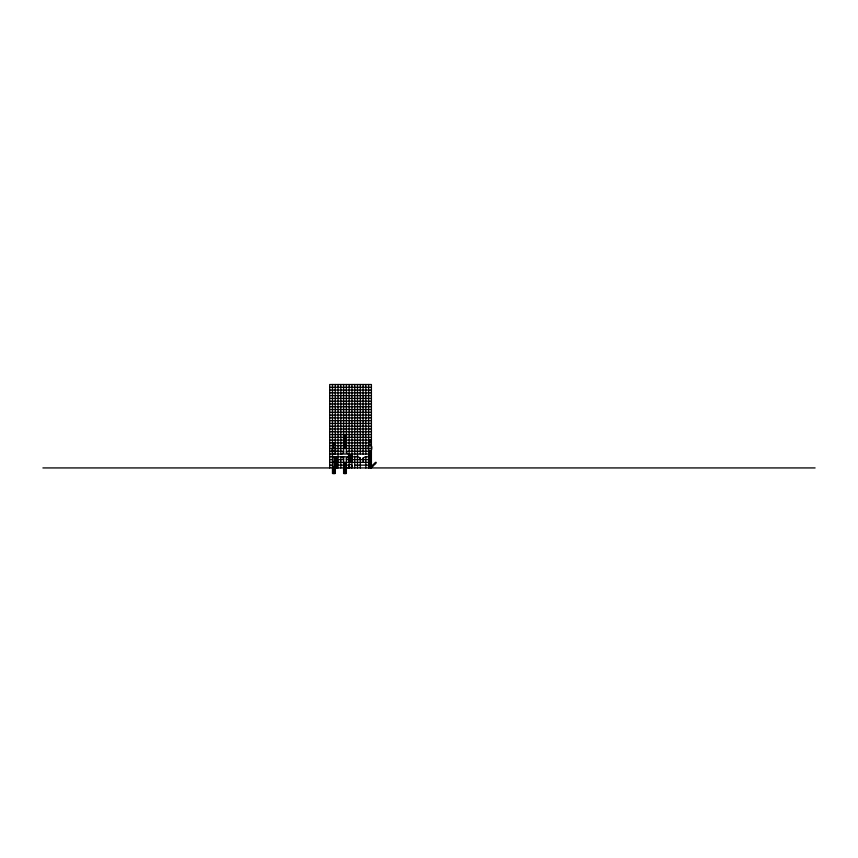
<?xml version="1.0" encoding="UTF-8"?>
<svg xmlns="http://www.w3.org/2000/svg" width="858" height="858" viewBox="0 0 858 858"><rect width="100%" height="100%" fill="white"/><g stroke="black" fill="none" stroke-linecap="round" stroke-linejoin="round"><path stroke-width="1.29" d="M332.893 451.244L333.869 450.268L334.834 451.244M332.475 445.688L333.869 442.9L335.253 445.688M332.475 448.466L333.397 446.61M343.597 437.344L344.991 434.566L346.375 437.344M349.163 462.365L350.547 459.588L351.941 462.365M368.618 442.9L370.012 440.122L371.407 442.9L329.697 442.9M370.988 451.244C374.431 443.178 365.701 442.342 369.037 451.244M329.697 387.29L371.407 387.29M329.697 390.068L371.407 390.068M329.697 392.857L371.407 392.857M329.697 395.635L371.407 395.635M329.697 398.412L371.407 398.412M329.697 401.19L371.407 401.19M329.697 403.979L371.407 403.979M329.697 406.756L371.407 406.756M329.697 409.534L371.407 409.534M329.697 412.312L371.407 412.312M329.697 415.1L371.407 415.1M329.697 417.878L371.407 417.878M329.697 420.656L371.407 420.656M329.697 423.434L371.407 423.434M329.697 426.222L371.407 426.222M329.697 429L371.407 429M329.697 431.778L371.407 431.778M329.697 434.566L371.407 434.566M329.697 437.344L371.407 437.344M343.597 438.384L344.155 438.384M345.817 438.384L346.375 438.384M343.597 439.564L344.155 438.213M346.375 439.564L345.817 438.213M329.697 440.122L371.407 440.122M343.597 441.162L344.155 441.162M345.817 441.162L346.375 441.162M343.597 442.342L344.155 440.991M346.375 442.342L345.817 440.991M343.597 443.951L344.155 443.951M345.817 443.951L346.375 443.951M343.597 445.13L344.155 443.768M346.375 445.13L345.817 443.768M329.697 445.688L371.407 445.688M343.597 446.728L344.155 446.728M345.817 446.728L346.375 446.728M343.597 447.908L344.155 446.546M346.375 447.908L345.817 446.546M329.697 448.466L371.407 448.466M329.697 451.244L343.597 451.244A2.778 2.778 0 0 1 340.819 454.021L340.819 384.513M371.407 451.244L346.375 451.244A2.778 2.778 0 0 0 349.163 454.021M329.697 454.021L368.618 454.043M349.163 454.719L351.941 454.719M349.163 455.416L351.941 455.416M349.163 456.113L351.941 456.113M329.697 456.81L357.496 456.81A2.778 2.778 0 0 1 360.285 459.588M363.063 459.588A2.778 2.778 0 0 1 365.84 456.81L368.618 456.81M349.163 457.507L351.941 457.636M349.163 458.193L351.941 458.193M349.163 458.891L351.941 458.751M329.697 459.588L332.475 459.588M338.041 459.588L343.597 459.588A2.778 2.778 0 0 0 340.819 456.81L340.819 467.932M368.618 459.588L346.375 459.588A2.778 2.778 0 0 1 349.163 456.81M349.163 460.285L351.941 460.285M349.163 460.982L351.941 460.982M349.163 461.668L351.941 461.668M329.697 462.365L334.33 462.365M338.041 462.365L371.407 462.365M368.618 462.676L371.407 462.676M368.618 462.988L371.407 462.988M368.618 463.299L371.407 463.299M368.618 463.599L371.407 463.599M368.618 463.91L371.407 463.91M368.618 464.221L371.407 464.221M368.618 464.532L371.407 464.532M368.618 464.843L371.407 464.843M329.697 465.143L332.475 465.143M338.041 465.143L349.163 465.143M354.719 465.143L371.407 465.143M345.956 465.422L344.015 465.701M368.618 465.454L371.407 465.454M368.618 465.765L371.407 465.765M368.618 466.076L371.407 466.076M368.618 466.387L371.407 466.387M368.618 466.698L371.407 466.698M368.618 466.999L371.407 466.999M368.618 467.31L371.964 467.235L371.964 465.84L373.348 465.84L373.348 464.457L374.742 464.457L374.742 463.063L376.126 463.063L376.126 462.365L375.439 462.365L375.439 463.76L374.045 463.76L374.045 465.143L372.651 465.143L372.651 466.538L371.267 466.538L371.267 467.932M346.375 467.653L349.163 467.653M368.618 467.621L371.407 467.621M42.9 467.932L815.1 467.932M371.407 467.932L371.407 384.513L329.697 384.513L329.697 467.932M370.988 462.365L369.037 462.365M370.57 467.235L370.57 467.932M368.618 384.513L368.618 467.932M365.84 384.513L365.84 454.021M365.84 456.81L365.84 467.932M363.063 384.513L363.063 454.021M363.063 457.732L363.063 462.365M360.285 384.513L360.285 454.021M360.285 457.732L360.285 467.932M357.496 384.513L357.496 467.932M354.719 384.513L354.719 454.375M354.719 456.113L354.719 467.932M351.941 384.513L351.941 467.932M351.523 467.932C353.914 463.266 347.136 463.191 349.581 467.932M350.085 467.095L349.463 467.932M349.163 384.513L349.163 467.932M346.375 384.513L346.375 453.099M346.375 457.732L346.375 473.487L343.597 473.487L343.597 456.81M345.956 465.143L344.015 465.143M345.956 467.095L344.015 467.095M345.956 467.932L344.015 467.932M345.956 473.487L344.015 473.487M343.597 384.513L343.597 453.099M338.041 384.513L338.041 467.932M336.894 456.81L336.894 467.932M336.475 467.932L332.893 467.932M335.253 384.513L335.253 454.375M335.253 467.31L335.253 473.487L332.475 473.487L332.475 384.513M334.834 454.021C338.234 445.484 329.429 445.667 332.893 454.021M334.834 473.487L332.893 473.487M334.534 467.374L336.475 467.095L332.893 467.095M334.116 456.81L334.116 467.932M368.94 445.624A1.416 1.008 -90 0 1 369.659 444.809M370.366 444.809A1.416 1.008 -90 0 1 371.085 445.624M370.988 451.522L369.037 451.801L370.988 451.522M370.988 452.08L369.037 452.359L370.988 452.08M370.988 452.638L369.037 452.917L370.988 452.638M370.988 453.196L369.037 453.474L370.988 453.196M370.988 453.743L369.037 454.021L370.988 453.743M370.988 454.3L369.037 454.579L370.988 454.3M370.988 454.858L369.037 455.137L370.988 454.858M370.988 455.416L369.037 455.695L370.988 455.416M370.988 455.973L369.037 456.252L370.988 455.973M370.988 456.531L369.037 456.81L370.988 456.531M336.475 457.089L334.534 457.368L336.475 457.089M370.988 457.089L369.037 457.368L370.988 457.089M336.475 457.636L334.534 457.915L336.475 457.636M370.988 457.636L369.037 457.915L370.988 457.636M336.475 458.193L334.534 458.472L336.475 458.193M370.988 458.193L369.037 458.472L370.988 458.193M336.475 458.751L334.534 459.03L336.475 458.751M370.988 458.751L369.037 459.03L370.988 458.751M336.475 459.309L334.534 459.588L336.475 459.309M370.988 459.309L369.037 459.588L370.988 459.309M336.475 459.867L334.534 460.145L336.475 459.867M370.988 459.867L369.037 460.145L370.988 459.867M336.475 460.424L334.534 460.703L336.475 460.424M370.988 460.424L369.037 460.703L370.988 460.424M336.475 460.982L334.534 461.261L336.475 460.982M370.988 460.982L369.037 461.261L370.988 460.982M336.475 461.529L334.534 461.808L336.475 461.529M370.988 461.529L369.037 461.808L370.988 461.529M336.475 462.087L334.534 462.365L336.475 462.087M336.475 462.644L334.534 462.923L336.475 462.644M345.956 462.644L344.015 462.923L345.956 462.644M336.475 463.202L334.534 463.481L336.475 463.202M345.956 463.202L344.015 463.481L345.956 463.202M336.475 463.76L334.534 464.039L336.475 463.76M345.956 463.76L344.015 464.039L345.956 463.76M336.475 464.317L334.534 464.596L336.475 464.317M345.956 464.317L344.015 464.596L345.956 464.317M336.475 464.875L334.534 465.143L336.475 464.875M336.475 465.422L334.534 465.701L336.475 465.422M336.475 465.98L334.534 466.259L336.475 465.98M336.475 466.538L334.534 466.816L336.475 466.538M334.834 468.211L332.893 468.489L334.834 468.211M345.956 468.211L344.015 468.489L345.956 468.211M334.834 468.768L332.893 469.036L334.834 468.768M345.956 468.768L344.015 469.036L345.956 468.768M334.834 469.315L332.893 469.594L334.834 469.315M345.956 469.315L344.015 469.594L345.956 469.315M334.834 469.873L332.893 470.152L334.834 469.873M345.956 469.873L344.015 470.152L345.956 469.873M334.834 470.431L332.893 470.71L334.834 470.431M345.956 470.431L344.015 470.71L345.956 470.431M334.834 470.988L332.893 471.267L334.834 470.988M345.956 470.988L344.015 471.267L345.956 470.988M334.834 471.546L332.893 471.825L334.834 471.546M345.956 471.546L344.015 471.825L345.956 471.546M334.834 472.104L332.893 472.383L334.834 472.104M345.956 472.104L344.015 472.383L345.956 472.104M334.834 472.661L332.893 472.93L334.834 472.661M345.956 472.661L344.015 472.93L345.956 472.661M334.834 448.466L334.834 448.38A1.416 1.008 -90 0 0 334.223 447.586A1.416 1.008 90 0 1 334.942 448.402M333.515 447.586A1.416 1.008 90 0 0 332.786 448.402A1.416 1.008 -90 0 1 333.515 447.586"/></g></svg>
